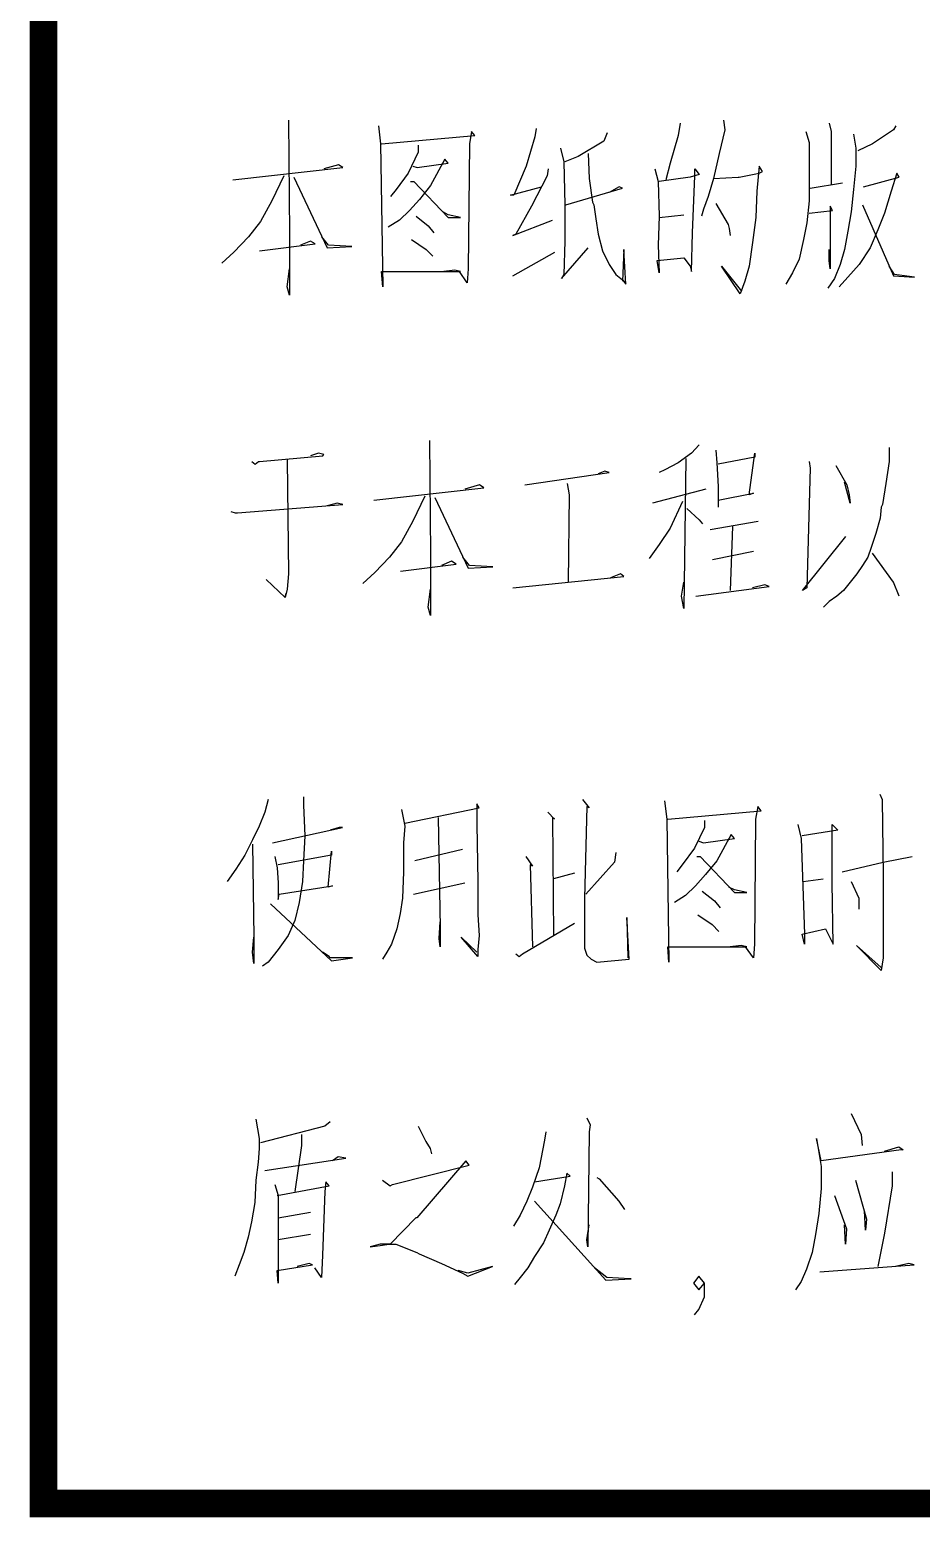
# Model space of a CAD drawing. Extents: x 12152 to 491505, y 111028 to 412681.
# Drawn here: x 109143 to 111085, y 196298 to 199538 of the extents above; entities that cross this region are included whole.
import ezdxf

# ---------------------------------------------------------------- set-up
doc = ezdxf.new("R2010")
doc.units = 0
doc.header["$LTSCALE"] = 1000
doc.header["$MEASUREMENT"] = 0
doc.layers.add('PUB_TITLE', color=4, linetype='Continuous')

msp = doc.modelspace()

# ---------------------------------------------------------------- linework, layer by layer
at = {"layer": 'PUB_TITLE'}
for p, q in [((109706.4, 199341), (109708.9, 199093.1)), ((110654.7, 199341), (110657.1, 199319.9)), ((109902.4, 199328.9), (109907.2, 199289.6)), ((110105.6, 199316.9), (110100.7, 199289.6)), ((110112.8, 199307.8), (110105.6, 199316.9)), ((110245.9, 199322.9), (110243.4, 199304.8)), ((110400.7, 199313.8), (110393.4, 199295.7)), ((110560.3, 199335), (110555.5, 199307.8)), ((110657.1, 199319.9), (110645, 199268.5)), ((110833.7, 199316.9), (110840.9, 199292.7)), ((110884.4, 199335), (110889.3, 199316.9)), ((110889.3, 199316.9), (110889.3, 199202)), ((110937.7, 199310.8), (110942.5, 199280.6)), ((111024.7, 199319.9), (110978.8, 199289.6)), ((111029.6, 199328.9), (111024.7, 199319.9)), ((109907.2, 199289.6), (109912.1, 198978.2)), ((109909.6, 199289.6), (110112.8, 199307.8)), ((109989.5, 199286.6), (109989.5, 199271.5)), ((110100.7, 199289.6), (110098.3, 199017.5)), ((110243.4, 199304.8), (110224.1, 199241.3)), ((110299.1, 199280.6), (110306.3, 199250.3)), ((110393.4, 199295.7), (110337.8, 199262.4)), ((110555.5, 199307.8), (110538.5, 199247.3)), ((110840.9, 199292.7), (110840.9, 199220.1)), ((110942.5, 199280.6), (110942.5, 199241.3)), ((110978.8, 199289.6), (110947.3, 199274.5)), ((109815.3, 199244.3), (109783.9, 199235.2)), ((109825, 199238.2), (109815.3, 199244.3)), ((109989.5, 199271.5), (109967.7, 199226.1)), ((109987, 199238.2), (110054.8, 199247.3)), ((110047.5, 199256.4), (110016.1, 199198.9)), ((110054.8, 199247.3), (110047.5, 199256.4)), ((110306.3, 199250.3), (110308.8, 199156.6)), ((110337.8, 199262.4), (110308.8, 199250.3)), ((110359.5, 199268.5), (110362, 199214.1)), ((110538.5, 199247.3), (110528.9, 199211)), ((110645, 199268.5), (110632.9, 199214.1)), ((109585.5, 199211), (109825, 199238.2)), ((109696.8, 199220.1), (109670.2, 199165.7)), ((109718.5, 199217.1), (109791.1, 199062.9)), ((109967.7, 199226.1), (109941.1, 199189.9)), ((109977.4, 199241.3), (109987, 199238.2)), ((110224.1, 199241.3), (110197.5, 199177.8)), ((110270, 199220.1), (110236.2, 199153.6)), ((110272.5, 199235.2), (110270, 199220.1)), ((110362, 199214.1), (110369.2, 199162.6)), ((110504.7, 199235.2), (110511.9, 199208)), ((110582.1, 199217.1), (110514.4, 199208)), ((110601.4, 199223.1), (110582.1, 199217.1)), ((110586.9, 199096.1), (110591.8, 199220.1)), ((110591.8, 199235.2), (110601.4, 199223.1)), ((110591.8, 199220.1), (110591.8, 199235.2)), ((110632.9, 199214.1), (110620.8, 199174.7)), ((110632.9, 199214.1), (110686.1, 199217.1)), ((110686.1, 199217.1), (110688.5, 199217.1)), ((110688.5, 199217.1), (110732.1, 199226.1)), ((110732.1, 199241.3), (110727.2, 199186.8)), ((110739.3, 199229.2), (110732.1, 199241.3)), ((110732.1, 199226.1), (110739.3, 199229.2)), ((110840.9, 199220.1), (110840.9, 199165.7)), ((110942.5, 199241.3), (110937.7, 199189.9)), ((110959.4, 199195.9), (111036.8, 199217.1)), ((111032, 199226.1), (111019.9, 199186.8)), ((111036.8, 199217.1), (111032, 199226.1)), ((109941.1, 199189.9), (109929, 199174.7)), ((109972.5, 199208), (109979.8, 199208)), ((109979.8, 199208), (110054.8, 199129.4)), ((110016.1, 199198.9), (109991.9, 199168.7)), ((110190.2, 199177.8), (110258, 199195.9)), ((110311.2, 199156.6), (110434.5, 199192.9)), ((110427.3, 199195.9), (110405.5, 199183.8)), ((110434.5, 199192.9), (110427.3, 199195.9)), ((110511.9, 199208), (110514.4, 199132.4)), ((110727.2, 199186.8), (110724.8, 199129.4)), ((110843.3, 199192.9), (110913.5, 199205)), ((110937.7, 199189.9), (110932.8, 199141.5)), ((111019.9, 199186.8), (111005.4, 199138.5)), ((109670.2, 199165.7), (109646, 199120.3)), ((109991.9, 199168.7), (109970.1, 199144.5)), ((110197.5, 199177.8), (110190.2, 199177.8)), ((110236.2, 199153.6), (110202.3, 199093.1)), ((110308.8, 199156.6), (110308.8, 199078)), ((110369.2, 199162.6), (110371.6, 199156.6)), ((110371.6, 199156.6), (110376.5, 199126.4)), ((110611.1, 199147.5), (110606.3, 199132.4)), ((110620.8, 199174.7), (110611.1, 199147.5)), ((110637.7, 199159.6), (110664.3, 199114.3)), ((110840.9, 199165.7), (110836.1, 199117.3)), ((110886.9, 199153.6), (110886.9, 199017.5)), ((110891.7, 199144.5), (110886.9, 199153.6)), ((110957, 199156.6), (111024.7, 199002.4)), ((109646, 199120.3), (109619.4, 199087.1)), ((109948.3, 199123.3), (109924.1, 199108.2)), ((109970.1, 199144.5), (109948.3, 199123.3)), ((109984.6, 199132.4), (110011.2, 199111.2)), ((110054.8, 199135.4), (110042.7, 199141.5)), ((110081.4, 199129.4), (110054.8, 199135.4)), ((110054.8, 199129.4), (110081.4, 199129.4)), ((110195.1, 199090.1), (110282.1, 199123.3)), ((110376.5, 199126.4), (110381.3, 199093.1)), ((110514.4, 199132.4), (110511.9, 199068.9)), ((110514.4, 199129.4), (110567.6, 199135.4)), ((110664.3, 199114.3), (110666.7, 199105.2)), ((110724.8, 199129.4), (110717.5, 199075)), ((110836.1, 199117.3), (110828.8, 199081)), ((110840.9, 199138.5), (110891.7, 199144.5)), ((110932.8, 199141.5), (110925.6, 199099.2)), ((111005.4, 199138.5), (110990.9, 199102.2)), ((109619.4, 199087.1), (109587.9, 199053.8)), ((109708.9, 199093.1), (109708.9, 198960.1)), ((109793.5, 199068.9), (109779, 199087.1)), ((110011.2, 199111.2), (110023.3, 199096.1)), ((110202.3, 199093.1), (110195.1, 199090.1)), ((110381.3, 199093.1), (110391, 199056.8)), ((110584.5, 199011.5), (110586.9, 199096.1)), ((110666.7, 199105.2), (110669.2, 199090.1)), ((110925.6, 199099.2), (110918.3, 199059.8)), ((110990.9, 199102.2), (110973.9, 199062.9)), ((109587.9, 199053.8), (109561.3, 199029.6)), ((109643.6, 199056.8), (109764.5, 199071.9)), ((109754.8, 199078), (109733.1, 199068.9)), ((109764.5, 199071.9), (109754.8, 199078)), ((109791.1, 199062.9), (109844.3, 199065.9)), ((109844.3, 199065.9), (109793.5, 199068.9)), ((109974.9, 199081), (110006.4, 199059.8)), ((110006.4, 199059.8), (110020.9, 199044.7)), ((110195.1, 199002.4), (110287, 199053.8)), ((110301.5, 198996.4), (110359.5, 199062.9)), ((110308.8, 199078), (110306.3, 199005.4)), ((110391, 199056.8), (110405.5, 199026.6)), ((110437, 199059.8), (110434.5, 198990.3)), ((110441.8, 198984.3), (110437, 199059.8)), ((110511.9, 199068.9), (110514.4, 199008.4)), ((110717.5, 199075), (110710.3, 199023.6)), ((110828.8, 199081), (110819.1, 199038.7)), ((110884.4, 199035.7), (110884.4, 199059.8)), ((110918.3, 199059.8), (110908.6, 199026.6)), ((110973.9, 199062.9), (110949.8, 199026.6)), ((109704, 198978.2), (109708.9, 199017.5)), ((110098.3, 199017.5), (110095.9, 198987.3)), ((110405.5, 199026.6), (110420, 199005.4)), ((110509.5, 199035.7), (110567.6, 199041.7)), ((110514.4, 199008.4), (110509.5, 199035.7)), ((110567.6, 199041.7), (110582.1, 199023.6)), ((110582.1, 199023.6), (110584.5, 199011.5)), ((110649.8, 199023.6), (110693.4, 198969.1)), ((110690.9, 198963.1), (110649.8, 199023.6)), ((110710.3, 199023.6), (110700.6, 198990.3)), ((110819.1, 199038.7), (110804.6, 199008.4)), ((110886.9, 199017.5), (110884.4, 199035.7)), ((110908.6, 199026.6), (110896.5, 198996.4)), ((110949.8, 199026.6), (110925.6, 198999.4)), ((111027.2, 199005.4), (111015.1, 199023.6)), ((109909.6, 199011.5), (110081.4, 199011.5)), ((109912.1, 198978.2), (109909.6, 199011.5)), ((110069.3, 199014.5), (110045.1, 199011.5)), ((110081.4, 199011.5), (110069.3, 199014.5)), ((110095.9, 198987.3), (110079, 199011.5)), ((110306.3, 199005.4), (110301.5, 198996.4)), ((110420, 199005.4), (110434.5, 198993.3)), ((110434.5, 198993.3), (110441.8, 198984.3)), ((110700.6, 198990.3), (110690.9, 198963.1)), ((110804.6, 199008.4), (110790.1, 198984.3)), ((110896.5, 198996.4), (110882, 198975.2)), ((110925.6, 198999.4), (110906.2, 198978.2)), ((111024.7, 199002.4), (111070.7, 198999.4)), ((111070.7, 198999.4), (111027.2, 199005.4)), ((109708.9, 198960.1), (109704, 198978.2)), ((110013.6, 198643.4), (110016.1, 198395.5)), ((110601.4, 198634.4), (110584.5, 198616.2)), ((111015.1, 198628.3), (111015.1, 198604.1)), ((109626.6, 198598.1), (109633.9, 198592)), ((109633.9, 198592), (109641.1, 198598.1)), ((109641.1, 198598.1), (109643.6, 198598.1)), ((109643.6, 198598.1), (109781.4, 198610.2)), ((109704, 198601.1), (109706.4, 198353.2)), ((109771.8, 198616.2), (109754.8, 198610.2)), ((109783.9, 198613.2), (109771.8, 198616.2)), ((109781.4, 198610.2), (109783.9, 198613.2)), ((110584.5, 198616.2), (110555.5, 198595.1)), ((110572.4, 198604.1), (110567.6, 198277.6)), ((110637.7, 198622.3), (110640.1, 198595.1)), ((110722.4, 198607.1), (110642.6, 198592)), ((110710.3, 198525.5), (110722.4, 198616.2)), ((110722.4, 198616.2), (110722.4, 198607.1)), ((110840.9, 198598.1), (110843.3, 198583)), ((111015.1, 198598.1), (111007.8, 198549.7)), ((111015.1, 198604.1), (111015.1, 198598.1)), ((110221.7, 198546.7), (110405.5, 198573.9)), ((110395.8, 198576.9), (110381.3, 198570.9)), ((110405.5, 198573.9), (110395.8, 198576.9)), ((110526.5, 198579.9), (110514.4, 198573.9)), ((110555.5, 198595.1), (110526.5, 198579.9)), ((110640.1, 198595.1), (110642.6, 198543.7)), ((110843.3, 198583), (110836.1, 198322.9)), ((110899, 198589), (110923.2, 198546.7)), ((109892.7, 198513.4), (110132.2, 198540.6)), ((110122.5, 198546.7), (110091.1, 198537.6)), ((110132.2, 198540.6), (110122.5, 198546.7)), ((110313.6, 198549.7), (110318.4, 198525.5)), ((110616, 198537.6), (110499.8, 198507.4)), ((110642.6, 198543.7), (110642.6, 198498.3)), ((110930.4, 198507.4), (110918.3, 198552.7)), ((110923.2, 198546.7), (110928, 198525.5)), ((111007.8, 198549.7), (111000.6, 198504.3)), ((109595.2, 198486.2), (109825, 198504.3)), ((109812.9, 198507.4), (109791.1, 198501.3)), ((109825, 198504.3), (109812.9, 198507.4)), ((110004, 198522.5), (109977.4, 198468.1)), ((110025.7, 198519.5), (110098.3, 198365.3)), ((110318.4, 198525.5), (110316, 198335)), ((110565.2, 198510.4), (110538.5, 198452.9)), ((110642.6, 198513.4), (110720, 198528.5)), ((110720, 198528.5), (110710.3, 198525.5)), ((110928, 198525.5), (110930.4, 198507.4)), ((110998.1, 198498.3), (110995.7, 198474.1)), ((111000.6, 198504.3), (110998.1, 198498.3)), ((109580.7, 198489.2), (109590.3, 198486.2)), ((109590.3, 198486.2), (109595.2, 198486.2)), ((109977.4, 198468.1), (109953.2, 198422.7)), ((110574.8, 198495.3), (110601.4, 198471.1)), ((110601.4, 198471.1), (110608.7, 198462)), ((110625.6, 198449.9), (110729.6, 198468.1)), ((110995.7, 198474.1), (110986, 198440.8)), ((110538.5, 198452.9), (110514.4, 198416.7)), ((110674, 198456), (110669.2, 198316.9)), ((110826.4, 198316.9), (110920.7, 198434.8)), ((110986, 198440.8), (110976.4, 198410.6)), ((109953.2, 198422.7), (109926.6, 198389.4)), ((110514.4, 198416.7), (110492.6, 198386.4)), ((110720, 198401.5), (110630.5, 198383.4)), ((110976.4, 198410.6), (110969.1, 198389.4)), ((109926.6, 198389.4), (109895.1, 198356.2)), ((109950.8, 198359.2), (110071.7, 198374.3)), ((110016.1, 198395.5), (110016.1, 198262.5)), ((110062, 198380.4), (110040.3, 198371.3)), ((110071.7, 198374.3), (110062, 198380.4)), ((110100.7, 198371.3), (110086.2, 198389.4)), ((110151.5, 198368.3), (110100.7, 198371.3)), ((110957, 198371.3), (110944.9, 198353.2)), ((110969.1, 198389.4), (110957, 198371.3)), ((111024.7, 198335), (110978.8, 198398.5)), ((109658.1, 198341.1), (109699.2, 198301.8)), ((109699.2, 198301.8), (109658.1, 198341.1)), ((109706.4, 198353.2), (109704, 198319.9)), ((109895.1, 198356.2), (109868.5, 198332)), ((110098.3, 198365.3), (110151.5, 198368.3)), ((110195.1, 198322.9), (110437, 198347.1)), ((110429.7, 198353.2), (110407.9, 198344.1)), ((110437, 198347.1), (110429.7, 198353.2)), ((110944.9, 198353.2), (110930.4, 198335)), ((109704, 198319.9), (109699.2, 198301.8)), ((109699.2, 198301.8), (109701.6, 198310.8)), ((110011.2, 198280.6), (110016.1, 198319.9)), ((110562.7, 198304.8), (110567.6, 198335)), ((110567.6, 198277.6), (110562.7, 198304.8)), ((110594.2, 198304.8), (110753.8, 198325.9)), ((110744.2, 198329), (110717.5, 198322.9)), ((110753.8, 198325.9), (110744.2, 198329)), ((110836.1, 198322.9), (110826.4, 198316.9)), ((110901.4, 198304.8), (110884.4, 198292.7)), ((110915.9, 198316.9), (110901.4, 198304.8)), ((110930.4, 198335), (110915.9, 198316.9)), ((111036.8, 198304.8), (111024.7, 198335)), ((110016.1, 198262.5), (110011.2, 198280.6)), ((110884.4, 198292.7), (110872.4, 198280.6)), ((109662.3, 197861.4), (109655.1, 197834.2)), ((109739.7, 197867.4), (109739.7, 197849.3)), ((110117.1, 197852.3), (110117.1, 197807)), ((110121.9, 197843.2), (110117.1, 197852.3)), ((110346.9, 197861.4), (110361.4, 197843.2)), ((110525.9, 197858.4), (110530.7, 197819)), ((110995.2, 197873.5), (111000, 197861.4)), ((111000, 197861.4), (111002.4, 197695.1)), ((109655.1, 197834.2), (109643, 197803.9)), ((109739.7, 197849.3), (109742.2, 197782.8)), ((109952.6, 197840.2), (109959.9, 197803.9)), ((109959.9, 197810), (110121.9, 197843.2)), ((110032.4, 197822.1), (110037.3, 197583.2)), ((110271.9, 197834.2), (110286.4, 197819)), ((110281.6, 197822.1), (110284, 197565.1)), ((110286.4, 197819), (110281.6, 197822.1)), ((110356.6, 197846.3), (110351.7, 197646.7)), ((110361.4, 197843.2), (110356.6, 197846.3)), ((110530.7, 197819), (110535.6, 197507.6)), ((110533.1, 197819), (110736.3, 197837.2)), ((110724.2, 197819), (110721.8, 197546.9)), ((110729.1, 197846.3), (110724.2, 197819)), ((110736.3, 197837.2), (110729.1, 197846.3)), ((109643, 197803.9), (109628.5, 197773.7)), ((109672, 197767.6), (109824.4, 197800.9)), ((109817.1, 197800.9), (109797.8, 197794.9)), ((109824.4, 197800.9), (109817.1, 197800.9)), ((109959.9, 197803.9), (109957.4, 197767.6)), ((110117.1, 197807), (110119.5, 197683)), ((110613, 197800.9), (110591.2, 197755.5)), ((110613, 197816), (110613, 197800.9)), ((110671, 197785.8), (110639.6, 197728.3)), ((110678.3, 197776.7), (110671, 197785.8)), ((110816.2, 197807), (110823.4, 197776.7)), ((110903.2, 197794.9), (110825.8, 197782.8)), ((110891.1, 197807), (110903.2, 197794.9)), ((110891.1, 197680), (110891.1, 197807)), ((109628.5, 197773.7), (109611.5, 197740.4)), ((109628.5, 197764.6), (109630.9, 197562)), ((109742.2, 197782.8), (109739.7, 197728.3)), ((109957.4, 197767.6), (109957.4, 197704.1)), ((110591.2, 197755.5), (110564.6, 197719.3)), ((110600.9, 197770.7), (110610.5, 197767.6)), ((110610.5, 197767.6), (110678.3, 197776.7)), ((110823.4, 197776.7), (110830.7, 197568.1)), ((109611.5, 197740.4), (109592.2, 197710.2)), ((109676.9, 197737.4), (109681.7, 197713.2)), ((109800.2, 197740.4), (109684.1, 197719.3)), ((109739.7, 197728.3), (109737.3, 197683)), ((109793, 197670.9), (109800.2, 197749.5)), ((109800.2, 197749.5), (109800.2, 197740.4)), ((110085.6, 197752.5), (109981.6, 197728.3)), ((110223.5, 197737.4), (110238, 197716.2)), ((110417, 197725.3), (110354.1, 197655.8)), ((110419.5, 197746.5), (110417, 197725.3)), ((110596, 197737.4), (110603.3, 197737.4)), ((110603.3, 197737.4), (110678.3, 197658.8)), ((110639.6, 197728.3), (110615.4, 197698.1)), ((110912.9, 197704.1), (111002.4, 197725.3)), ((111002.4, 197725.3), (111065.3, 197737.4)), ((109592.2, 197710.2), (109572.8, 197683)), ((109681.7, 197713.2), (109684.1, 197680)), ((109957.4, 197704.1), (109955, 197646.7)), ((110233.2, 197719.3), (110238, 197540.9)), ((110238, 197716.2), (110233.2, 197719.3)), ((110330, 197701.1), (110284, 197689)), ((110564.6, 197719.3), (110552.5, 197704.1)), ((110615.4, 197698.1), (110593.6, 197673.9)), ((110828.2, 197683), (110871.8, 197689)), ((111002.4, 197695.1), (111002.4, 197592.3)), ((109684.1, 197680), (109684.1, 197643.7)), ((109684.1, 197643.7), (109686.5, 197655.8)), ((109686.5, 197655.8), (109802.6, 197673.9)), ((109737.3, 197683), (109730.1, 197637.6)), ((109802.6, 197673.9), (109793, 197670.9)), ((109979.2, 197655.8), (110090.5, 197680)), ((110119.5, 197683), (110119.5, 197619.5)), ((110593.6, 197673.9), (110571.8, 197652.7)), ((110608.1, 197661.8), (110634.7, 197640.7)), ((110678.3, 197664.8), (110666.2, 197670.9)), ((110704.9, 197658.8), (110678.3, 197664.8)), ((110678.3, 197658.8), (110704.9, 197658.8)), ((110893.6, 197546.9), (110891.1, 197680)), ((110932.3, 197683), (110949.2, 197646.7)), ((109667.2, 197634.6), (109800.2, 197510.6)), ((109730.1, 197637.6), (109720.4, 197598.3)), ((109955, 197646.7), (109950.2, 197613.4)), ((110351.7, 197646.7), (110351.7, 197562)), ((110571.8, 197652.7), (110547.7, 197637.6)), ((110634.7, 197640.7), (110646.8, 197625.5)), ((110949.2, 197646.7), (110949.2, 197622.5)), ((109720.4, 197598.3), (109705.9, 197565.1)), ((109950.2, 197613.4), (109942.9, 197580.2)), ((110034.9, 197559), (110037.3, 197595.3)), ((110119.5, 197619.5), (110119.5, 197610.4)), ((110119.5, 197610.4), (110121.9, 197565.1)), ((110216.3, 197525.8), (110330, 197592.3)), ((110443.6, 197604.4), (110446.1, 197516.7)), ((110448.5, 197513.7), (110443.6, 197604.4)), ((110598.5, 197610.4), (110629.9, 197589.2)), ((111002.4, 197592.3), (111002.4, 197516.7)), ((109628.5, 197528.8), (109630.9, 197562)), ((109630.9, 197562), (109630.9, 197504.6)), ((109705.9, 197565.1), (109684.1, 197534.8)), ((109942.9, 197580.2), (109930.8, 197546.9)), ((110037.3, 197540.9), (110034.9, 197559)), ((110037.3, 197583.2), (110037.3, 197540.9)), ((110083.2, 197562), (110117.1, 197528.8)), ((110119.5, 197519.7), (110083.2, 197562)), ((110121.9, 197565.1), (110119.5, 197534.8)), ((110351.7, 197562), (110351.7, 197537.8)), ((110629.9, 197589.2), (110644.4, 197574.1)), ((110825.8, 197568.1), (110876.6, 197580.2)), ((110830.7, 197546.9), (110825.8, 197568.1)), ((110830.7, 197568.1), (110830.7, 197546.9)), ((110876.6, 197580.2), (110893.6, 197546.9)), ((109630.9, 197504.6), (109628.5, 197528.8)), ((109684.1, 197534.8), (109662.3, 197507.6)), ((109795.4, 197519.7), (109780.9, 197528.8)), ((109921.2, 197528.8), (109911.5, 197513.7)), ((109930.8, 197546.9), (109921.2, 197528.8)), ((110119.5, 197534.8), (110119.5, 197519.7)), ((110351.7, 197537.8), (110356.6, 197522.7)), ((110533.1, 197540.9), (110704.9, 197540.9)), ((110535.6, 197507.6), (110533.1, 197540.9)), ((110692.8, 197543.9), (110668.6, 197540.9)), ((110704.9, 197540.9), (110692.8, 197543.9)), ((110719.4, 197516.7), (110702.5, 197540.9)), ((110721.8, 197546.9), (110719.4, 197516.7)), ((110944.4, 197543.9), (110997.6, 197495.5)), ((110997.6, 197489.5), (110944.4, 197543.9)), ((109662.3, 197507.6), (109650.2, 197498.5)), ((109797.8, 197516.7), (109795.4, 197519.7)), ((109846.2, 197516.7), (109797.8, 197516.7)), ((109800.2, 197510.6), (109846.2, 197516.7)), ((110201.8, 197525.8), (110209, 197519.7)), ((110209, 197519.7), (110216.3, 197525.8)), ((110356.6, 197522.7), (110366.2, 197513.7)), ((110366.2, 197513.7), (110378.3, 197507.6)), ((110378.3, 197507.6), (110448.5, 197513.7)), ((111002.4, 197516.7), (110997.6, 197489.5)), ((110932.3, 197177.5), (110954, 197132.1)), ((109635.7, 197165.4), (109643, 197123)), ((109785.7, 197150.3), (109645.4, 197114)), ((109797.8, 197159.3), (109785.7, 197150.3)), ((109988.9, 197150.3), (110005.8, 197117)), ((110267.1, 197138.2), (110264.6, 197120)), ((110356.6, 197168.4), (110363.8, 197153.3)), ((110361.4, 197138.2), (110359, 196887.2)), ((110363.8, 197153.3), (110361.4, 197138.2)), ((109643, 197123), (109643, 197101.9)), ((109734.9, 197107.9), (109720.4, 197008.1)), ((109734.9, 197132.1), (109734.9, 197107.9)), ((110005.8, 197117), (110015.5, 197101.9)), ((110264.6, 197120), (110252.6, 197059.5)), ((110857.3, 197123), (110867, 197062.6)), ((110867, 197074.7), (110857.3, 197123)), ((110954, 197132.1), (110956.5, 197107.9)), ((109643, 197101.9), (109640.6, 197071.6)), ((109655.1, 197053.5), (109831.7, 197080.7)), ((109814.7, 197083.7), (109802.6, 197074.7)), ((109831.7, 197080.7), (109814.7, 197083.7)), ((110092.9, 197074.7), (109986.5, 196950.7)), ((110015.5, 197101.9), (110017.9, 197089.8)), ((110100.2, 197065.6), (110092.9, 197074.7)), ((111041.1, 197098.9), (110867, 197074.7)), ((111004.8, 197095.8), (111036.3, 197104.9)), ((111036.3, 197104.9), (111045.9, 197098.9)), ((111045.9, 197098.9), (111041.1, 197098.9)), ((109640.6, 197071.6), (109635.7, 197032.3)), ((109933.3, 197023.3), (110100.2, 197065.6)), ((110252.6, 197059.5), (110238, 197017.2)), ((110242.9, 197029.3), (110320.3, 197041.4)), ((110313, 197047.5), (110308.2, 197020.2)), ((110320.3, 197041.4), (110313, 197047.5)), ((110867, 197062.6), (110867, 197014.2)), ((111021.8, 197050.5), (111021.8, 197020.2)), ((109635.7, 197032.3), (109633.3, 196984)), ((109676.9, 197023.3), (109684.1, 196999.1)), ((109681.7, 196999.1), (109795.4, 197020.2)), ((109785.7, 197008.1), (109780.9, 196869.1)), ((109788.1, 197029.3), (109785.7, 197008.1)), ((109795.4, 197020.2), (109788.1, 197029.3)), ((109911.5, 197032.3), (109928.4, 197020.2)), ((109928.4, 197020.2), (109933.3, 197023.3)), ((110238, 197017.2), (110225.9, 196987)), ((110308.2, 197020.2), (110298.5, 196980.9)), ((110378.3, 197038.4), (110383.2, 197035.4)), ((110383.2, 197035.4), (110426.7, 196987)), ((110867, 197014.2), (110862.1, 196959.8)), ((110941.9, 197032.3), (110966.1, 196947.7)), ((111021.8, 197020.2), (111004.8, 196917.4)), ((109633.3, 196984), (109626.1, 196941.6)), ((109684.1, 196999.1), (109684.1, 196808.6)), ((110225.9, 196987), (110211.4, 196956.7)), ((110242.9, 196987), (110397.7, 196814.6)), ((110298.5, 196980.9), (110288.8, 196956.7)), ((110426.7, 196987), (110438.8, 196968.8)), ((110896, 196999.1), (110922.6, 196926.5)), ((109684.1, 196950.7), (109754.3, 196962.8)), ((109984.1, 196950.7), (109928.4, 196893.2)), ((109986.5, 196950.7), (109984.1, 196950.7)), ((110211.4, 196956.7), (110196.9, 196932.6)), ((110288.8, 196956.7), (110274.3, 196923.5)), ((110862.1, 196959.8), (110854.9, 196914.4)), ((110963.7, 196923.5), (110961.3, 196965.8)), ((110966.1, 196947.7), (110963.7, 196923.5)), ((109626.1, 196941.6), (109618.8, 196908.4)), ((109754.3, 196914.4), (109684.1, 196902.3)), ((110274.3, 196923.5), (110262.2, 196896.3)), ((110356.6, 196902.3), (110361.4, 196935.6)), ((110854.9, 196914.4), (110847.6, 196875.1)), ((110920.2, 196893.2), (110917.7, 196935.6)), ((110922.6, 196926.5), (110920.2, 196893.2)), ((111004.8, 196917.4), (110990.3, 196844.9)), ((109618.8, 196908.4), (109609.1, 196875.1)), ((109906.6, 196893.2), (109884.9, 196887.2)), ((109884.9, 196887.2), (109906.6, 196890.2)), ((109906.6, 196890.2), (109926, 196893.2)), ((109928.4, 196893.2), (109906.6, 196893.2)), ((109926, 196893.2), (109940.5, 196893.2)), ((109940.5, 196893.2), (109986.5, 196875.1)), ((110262.2, 196896.3), (110242.9, 196866)), ((110359, 196887.2), (110356.6, 196902.3)), ((109599.4, 196847.9), (109589.8, 196823.7)), ((109609.1, 196875.1), (109599.4, 196847.9)), ((109681.7, 196835.8), (109759.1, 196847.9)), ((109751.8, 196850.9), (109725.2, 196844.9)), ((109759.1, 196847.9), (109751.8, 196850.9)), ((109780.9, 196869.1), (109778.4, 196820.7)), ((109986.5, 196875.1), (109991.3, 196872.1)), ((109991.3, 196872.1), (110039.7, 196850.9)), ((110039.7, 196850.9), (110085.6, 196829.8)), ((110242.9, 196866), (110228.4, 196841.8)), ((110847.6, 196875.1), (110835.5, 196838.8)), ((110864.5, 196832.8), (111070.1, 196847.9)), ((111058, 196850.9), (111029, 196844.9)), ((111070.1, 196847.9), (111058, 196850.9)), ((109684.1, 196808.6), (109681.7, 196835.8)), ((109778.4, 196820.7), (109763.9, 196841.8)), ((110097.7, 196829.8), (110076, 196835.8)), ((110085.6, 196829.8), (110097.7, 196823.7)), ((110151, 196844.9), (110097.7, 196829.8)), ((110097.7, 196823.7), (110151, 196844.9)), ((110211.4, 196820.7), (110199.3, 196805.6)), ((110228.4, 196841.8), (110211.4, 196820.7)), ((110400.1, 196820.7), (110373.5, 196841.8)), ((110397.7, 196814.6), (110453.3, 196817.7)), ((110450.9, 196817.7), (110400.1, 196820.7)), ((110453.3, 196817.7), (110450.9, 196817.7)), ((110600.9, 196823.7), (110588.8, 196808.6)), ((110613, 196808.6), (110600.9, 196823.7)), ((110835.5, 196838.8), (110823.4, 196811.6)), ((110588.8, 196808.6), (110600.9, 196793.5)), ((110600.9, 196793.5), (110613, 196808.6)), ((110613, 196778.4), (110613, 196808.6)), ((110823.4, 196811.6), (110811.3, 196793.5)), ((110591.2, 196739), (110600.9, 196751.1)), ((110600.9, 196751.1), (110613, 196778.4))]:
    msp.add_line(p, q, dxfattribs=at)
at = {"layer": 'PUB_TITLE', "const_width": 60}
msp.add_lwpolyline([(117572.9, 196328.4), (117557.6, 217929.9), (109172.9, 217928.4), (109172.9, 196328.4)], close=True, dxfattribs=at)

doc.saveas('drawing.dxf')
